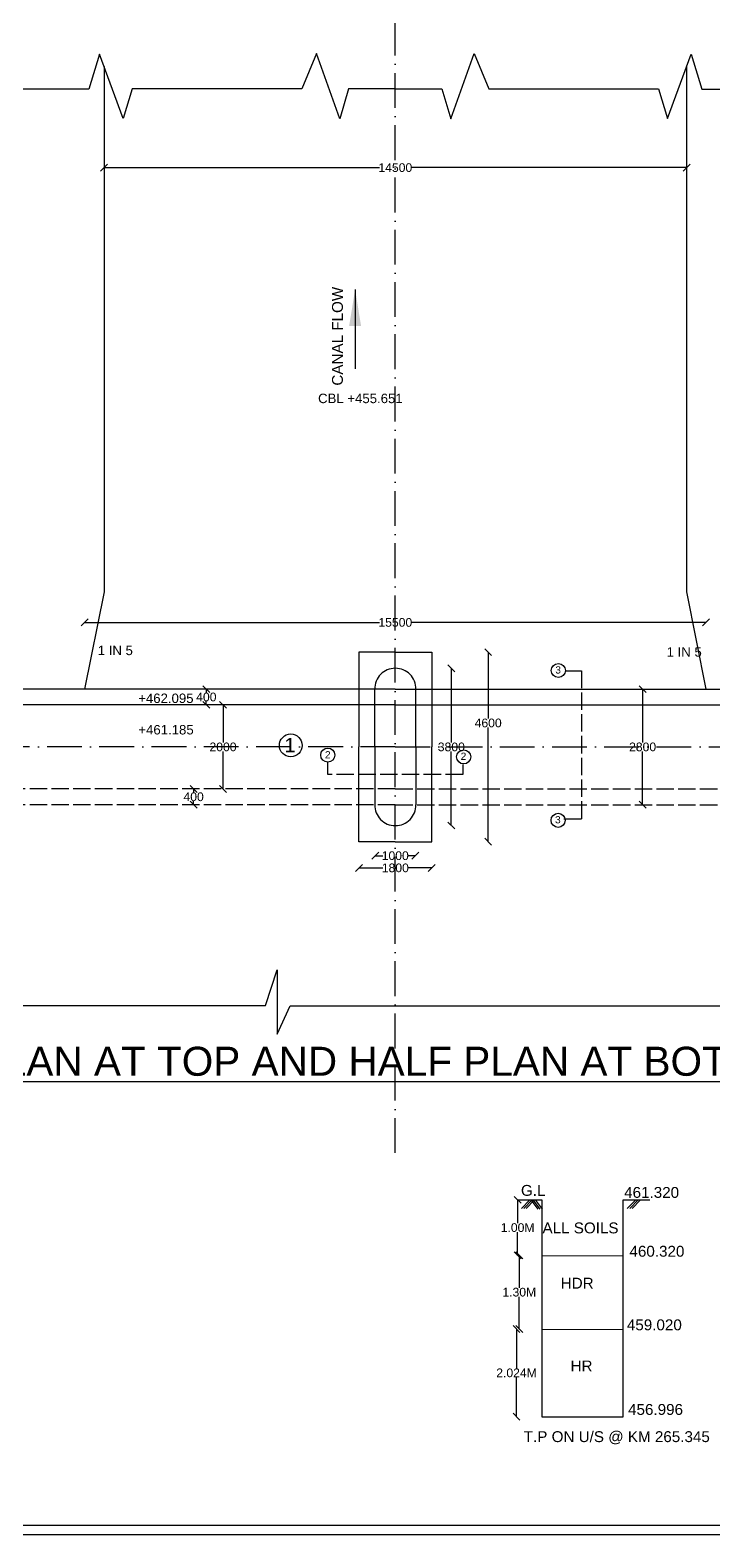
# Model space of a CAD drawing. Header units: millimetres. Extents: x 5124 to 6568637, y 2311 to 91879094.
# Drawn here: x 3433091 to 3442503, y 45928908 to 45949645 of the extents above; entities that cross this region are included whole.
import ezdxf

# ---------------------------------------------------------------- set-up
doc = ezdxf.new("R2010")
doc.units = ezdxf.units.MM
doc.header["$MEASUREMENT"] = 0
doc.linetypes.add('ACAD_ISO02W100', pattern=[15, 12, -3])
doc.linetypes.add('ACAD_ISO10W100', pattern=[18, 12, -3, 0, -3])
doc.layers.add('DRAWING', color=7, linetype='Continuous')
doc.layers.add('TEXT', color=7, linetype='Continuous')
doc.styles.get("Standard").update_dxf_attribs({"font": 'arial.ttf', "height": 120})
doc.dimstyles.get("Standard").update_dxf_attribs({"dimtxt": 200, "dimasz": 110, "dimexe": 0.18, "dimexo": 0.0625, "dimgap": 0.09, "dimtad": 0, "dimtih": 1, "dimtoh": 1, "dimdec": 0, "dimzin": 0, "dimdsep": 46, "dimtxsty": 'Standard', "dimblk": 'OBLIQUE', "dimcen": 0.09, "dimse1": 1, "dimse2": 1, "dimadec": 0, "dimazin": 0, "dimtfac": 1, "dimtdec": 0, "dimtofl": 0, "dimtmove": 0, "dimatfit": 3, "dimfxl": 1, "dimtolj": 1, "dimtzin": 0, "dimarcsym": 0})

# ---------------------------------------------------------------- blocks, each defined once
blk = doc.blocks.new('_Oblique')
at = {"color": 0, "linetype": 'ByBlock', "lineweight": -2}
blk.add_line((-0.5, -0.5), (0.5, 0.5), dxfattribs=at)
blk = doc.blocks.new('*D42')
at = {"layer": 'Defpoints', "color": 0}
for p in [(3439811, 45933525), (3440145, 45933525), (3440145, 45932759)]:
    blk.add_point(p, dxfattribs=at)
at = {"layer": 'TEXT', "color": 0, "lineweight": -2}
for p, q in [((3439811, 45933525), (3439811, 45933204)), ((3439811, 45932759), (3439811, 45933081))]:
    blk.add_line(p, q, dxfattribs=at)
at = {"layer": 'TEXT', "color": 0, "lineweight": -2, "xscale": 95, "yscale": 95, "zscale": 95}
for p, rotation in [((3439811, 45933525), 90), ((3439811, 45932759), 270)]:
    blk.add_blockref('_Oblique', p, dxfattribs=dict(at, rotation=rotation))
at = {"layer": 'TEXT', "color": 0, "insert": (3439811, 45933142), "char_height": 120, "attachment_point": 5}
blk.add_mtext('\\A1;1.00M', dxfattribs=at)
blk = doc.blocks.new('*D43')
at = {"layer": 'Defpoints', "color": 0}
for p in [(3440145, 45932759), (3439834, 45931744), (3440145, 45931744)]:
    blk.add_point(p, dxfattribs=at)
at = {"layer": 'TEXT', "color": 0, "lineweight": -2}
for p, q in [((3439834, 45932759), (3439834, 45932313)), ((3439834, 45931744), (3439834, 45932190))]:
    blk.add_line(p, q, dxfattribs=at)
at = {"layer": 'TEXT', "color": 0, "lineweight": -2, "xscale": 95, "yscale": 95, "zscale": 95}
for p, rotation in [((3439834, 45932759), 90), ((3439834, 45931744), 270)]:
    blk.add_blockref('_Oblique', p, dxfattribs=dict(at, rotation=rotation))
at = {"layer": 'TEXT', "color": 0, "insert": (3439834, 45932252), "char_height": 120, "attachment_point": 5}
blk.add_mtext('\\A1;1.30M', dxfattribs=at)
blk = doc.blocks.new('*D44')
at = {"layer": 'Defpoints', "color": 0}
for p in [(3440145, 45931744), (3439796, 45930536), (3440145, 45930536)]:
    blk.add_point(p, dxfattribs=at)
at = {"layer": 'TEXT', "color": 0, "lineweight": -2}
for p, q in [((3439796, 45931744), (3439796, 45931202)), ((3439796, 45930536), (3439796, 45931079))]:
    blk.add_line(p, q, dxfattribs=at)
at = {"layer": 'TEXT', "color": 0, "lineweight": -2, "xscale": 95, "yscale": 95, "zscale": 95}
for p, rotation in [((3439796, 45931744), 90), ((3439796, 45930536), 270)]:
    blk.add_blockref('_Oblique', p, dxfattribs=dict(at, rotation=rotation))
at = {"layer": 'TEXT', "color": 0, "insert": (3439796, 45931140), "char_height": 120, "attachment_point": 5}
blk.add_mtext('\\A1;2.024M', dxfattribs=at)
blk = doc.blocks.new('*D120')
at = {"layer": 'Defpoints', "color": 0}
for p in [(3435520, 45940562), (3435520, 45940346), (3435520, 45940346)]:
    blk.add_point(p, dxfattribs=at)
at = {"layer": 'TEXT', "color": 0, "lineweight": -2}
for p, q in [((3435520, 45940562), (3435520, 45940515)), ((3435520, 45940346), (3435520, 45940393))]:
    blk.add_line(p, q, dxfattribs=at)
at = {"layer": 'TEXT', "color": 0, "lineweight": -2, "xscale": 95, "yscale": 95, "zscale": 95}
for p, rotation in [((3435520, 45940562), 90), ((3435520, 45940346), 270)]:
    blk.add_blockref('_Oblique', p, dxfattribs=dict(at, rotation=rotation))
at = {"layer": 'TEXT', "color": 0, "insert": (3435520, 45940454), "char_height": 120, "attachment_point": 5}
blk.add_mtext('\\A1;400', dxfattribs=at)
blk = doc.blocks.new('*D121')
at = {"layer": 'Defpoints', "color": 0}
for p in [(3435642, 45940346), (3435642, 45939188), (3435750, 45939188)]:
    blk.add_point(p, dxfattribs=at)
at = {"layer": 'TEXT', "color": 0, "lineweight": -2}
for p, q in [((3435750, 45940346), (3435750, 45939828)), ((3435750, 45939188), (3435750, 45939705))]:
    blk.add_line(p, q, dxfattribs=at)
at = {"layer": 'TEXT', "color": 0, "lineweight": -2, "xscale": 95, "yscale": 95, "zscale": 95}
for p, rotation in [((3435750, 45940346), 90), ((3435750, 45939188), 270)]:
    blk.add_blockref('_Oblique', p, dxfattribs=dict(at, rotation=rotation))
at = {"layer": 'TEXT', "color": 0, "insert": (3435750, 45939766), "char_height": 120, "attachment_point": 5}
blk.add_mtext('\\A1;2000', dxfattribs=at)
blk = doc.blocks.new('*D122')
at = {"layer": 'Defpoints', "color": 0}
for p in [(3435345, 45939188), (3435345, 45938970), (3435345, 45938970)]:
    blk.add_point(p, dxfattribs=at)
at = {"layer": 'TEXT', "color": 0, "lineweight": -2}
for p, q in [((3435345, 45939188), (3435345, 45939140)), ((3435345, 45938970), (3435345, 45939018))]:
    blk.add_line(p, q, dxfattribs=at)
at = {"layer": 'TEXT', "color": 0, "lineweight": -2, "xscale": 95, "yscale": 95, "zscale": 95}
for p, rotation in [((3435345, 45939188), 90), ((3435345, 45938970), 270)]:
    blk.add_blockref('_Oblique', p, dxfattribs=dict(at, rotation=rotation))
at = {"layer": 'TEXT', "color": 0, "insert": (3435345, 45939079), "char_height": 120, "attachment_point": 5}
blk.add_mtext('\\A1;400', dxfattribs=at)
blk = doc.blocks.new('*D123')
at = {"layer": 'Defpoints', "color": 0}
for p in [(3442408, 45941482), (3433842, 45940562), (3442408, 45940562)]:
    blk.add_point(p, dxfattribs=at)
at = {"layer": 'TEXT', "color": 0, "lineweight": -2}
for p, q in [((3433842, 45941482), (3437905, 45941482)), ((3442408, 45941482), (3438345, 45941482))]:
    blk.add_line(p, q, dxfattribs=at)
at = {"layer": 'TEXT', "color": 0, "lineweight": -2, "xscale": 95, "yscale": 95, "zscale": 95, "rotation": 180}
blk.add_blockref('_Oblique', (3433842, 45941482), dxfattribs=at)
at = {"layer": 'TEXT', "color": 0, "lineweight": -2, "xscale": 95, "yscale": 95, "zscale": 95}
blk.add_blockref('_Oblique', (3442408, 45941482), dxfattribs=at)
at = {"layer": 'TEXT', "color": 0, "insert": (3438125, 45941482), "char_height": 120, "attachment_point": 5}
blk.add_mtext('\\A1;15500', dxfattribs=at)
blk = doc.blocks.new('*D124')
at = {"layer": 'Defpoints', "color": 0}
for p in [(3438120, 45940850), (3438120, 45938683), (3438897, 45938683)]:
    blk.add_point(p, dxfattribs=at)
at = {"layer": 'TEXT', "color": 0, "lineweight": -2}
for p, q in [((3438897, 45940850), (3438897, 45939828)), ((3438897, 45938683), (3438897, 45939705))]:
    blk.add_line(p, q, dxfattribs=at)
at = {"layer": 'TEXT', "color": 0, "lineweight": -2, "xscale": 95, "yscale": 95, "zscale": 95}
for p, rotation in [((3438897, 45940850), 90), ((3438897, 45938683), 270)]:
    blk.add_blockref('_Oblique', p, dxfattribs=dict(at, rotation=rotation))
at = {"layer": 'TEXT', "color": 0, "insert": (3438897, 45939766), "char_height": 120, "attachment_point": 5}
blk.add_mtext('\\A1;3800', dxfattribs=at)
blk = doc.blocks.new('*D125')
at = {"layer": 'Defpoints', "color": 0}
for p in [(3438627, 45941072), (3438627, 45938460), (3439405, 45938460)]:
    blk.add_point(p, dxfattribs=at)
at = {"layer": 'TEXT', "color": 0, "lineweight": -2}
for p, q in [((3439405, 45941072), (3439405, 45940157)), ((3439405, 45938460), (3439405, 45940035))]:
    blk.add_line(p, q, dxfattribs=at)
at = {"layer": 'TEXT', "color": 0, "lineweight": -2, "xscale": 95, "yscale": 95, "zscale": 95}
for p, rotation in [((3439405, 45941072), 90), ((3439405, 45938460), 270)]:
    blk.add_blockref('_Oblique', p, dxfattribs=dict(at, rotation=rotation))
at = {"layer": 'TEXT', "color": 0, "insert": (3439405, 45940096), "char_height": 120, "attachment_point": 5}
blk.add_mtext('\\A1;4600', dxfattribs=at)
blk = doc.blocks.new('*D126')
at = {"layer": 'Defpoints', "color": 0}
for p in [(3441567, 45940562), (3441534, 45938970), (3441567, 45938970)]:
    blk.add_point(p, dxfattribs=at)
at = {"layer": 'TEXT', "color": 0, "lineweight": -2}
for p, q in [((3441534, 45940562), (3441534, 45939828)), ((3441534, 45938970), (3441534, 45939705))]:
    blk.add_line(p, q, dxfattribs=at)
at = {"layer": 'TEXT', "color": 0, "lineweight": -2, "xscale": 95, "yscale": 95, "zscale": 95}
for p, rotation in [((3441534, 45940562), 90), ((3441534, 45938970), 270)]:
    blk.add_blockref('_Oblique', p, dxfattribs=dict(at, rotation=rotation))
at = {"layer": 'TEXT', "color": 0, "insert": (3441534, 45939766), "char_height": 120, "attachment_point": 5}
blk.add_mtext('\\A1;2800', dxfattribs=at)
blk = doc.blocks.new('*D127')
at = {"layer": 'Defpoints', "color": 0}
for p in [(3437849, 45938899), (3438400, 45938895), (3438400, 45938267)]:
    blk.add_point(p, dxfattribs=at)
at = {"layer": 'TEXT', "color": 0, "lineweight": -2}
for p, q in [((3437849, 45938267), (3437951, 45938267)), ((3438400, 45938267), (3438298, 45938267))]:
    blk.add_line(p, q, dxfattribs=at)
at = {"layer": 'TEXT', "color": 0, "lineweight": -2, "xscale": 95, "yscale": 95, "zscale": 95, "rotation": 180}
blk.add_blockref('_Oblique', (3437849, 45938267), dxfattribs=at)
at = {"layer": 'TEXT', "color": 0, "lineweight": -2, "xscale": 95, "yscale": 95, "zscale": 95}
blk.add_blockref('_Oblique', (3438400, 45938267), dxfattribs=at)
at = {"layer": 'TEXT', "color": 0, "insert": (3438124, 45938267), "char_height": 120, "attachment_point": 5}
blk.add_mtext('\\A1;1000', dxfattribs=at)
blk = doc.blocks.new('*D128')
at = {"layer": 'Defpoints', "color": 0}
for p in [(3437623, 45938460), (3438627, 45938460), (3438627, 45938099)]:
    blk.add_point(p, dxfattribs=at)
at = {"layer": 'TEXT', "color": 0, "lineweight": -2}
for p, q in [((3437623, 45938099), (3437952, 45938099)), ((3438627, 45938099), (3438298, 45938099))]:
    blk.add_line(p, q, dxfattribs=at)
at = {"layer": 'TEXT', "color": 0, "lineweight": -2, "xscale": 95, "yscale": 95, "zscale": 95, "rotation": 180}
blk.add_blockref('_Oblique', (3437623, 45938099), dxfattribs=at)
at = {"layer": 'TEXT', "color": 0, "lineweight": -2, "xscale": 95, "yscale": 95, "zscale": 95}
blk.add_blockref('_Oblique', (3438627, 45938099), dxfattribs=at)
at = {"layer": 'TEXT', "color": 0, "insert": (3438125, 45938099), "char_height": 120, "attachment_point": 5}
blk.add_mtext('\\A1;1800', dxfattribs=at)
blk = doc.blocks.new('*D159')
at = {"layer": 'Defpoints', "color": 0}
for p in [(3434110, 45947754), (3442140, 45947754), (3442140, 45947749)]:
    blk.add_point(p, dxfattribs=at)
at = {"layer": 'TEXT', "color": 0, "lineweight": -2}
for p, q in [((3434110, 45947749), (3437905, 45947749)), ((3442140, 45947749), (3438345, 45947749))]:
    blk.add_line(p, q, dxfattribs=at)
at = {"layer": 'TEXT', "color": 0, "lineweight": -2, "xscale": 95, "yscale": 95, "zscale": 95, "rotation": 180}
blk.add_blockref('_Oblique', (3434110, 45947749), dxfattribs=at)
at = {"layer": 'TEXT', "color": 0, "lineweight": -2, "xscale": 95, "yscale": 95, "zscale": 95}
blk.add_blockref('_Oblique', (3442140, 45947749), dxfattribs=at)
at = {"layer": 'TEXT', "color": 0, "insert": (3438125, 45947749), "char_height": 120, "attachment_point": 5}
blk.add_mtext('\\A1;14500', dxfattribs=at)

msp = doc.modelspace()

# ---------------------------------------------------------------- linework, layer by layer
at = {"layer": 'DRAWING'}
for points in [[(3419340.5, 45961234), (3464821.5, 45961234), (3464821.5, 45928907.5), (3419340.5, 45928907.5)], [(3419468.6, 45961105.9), (3464693.4, 45961105.9), (3464693.4, 45929035.6), (3419468.6, 45929035.6)]]:
    msp.add_lwpolyline(points, close=True, dxfattribs=at)
at = {"layer": 'DRAWING', "linetype": 'ACAD_ISO10W100', "ltscale": 40}
for points in [[(3438125, 45934171.5), (3438125, 45958770.5)], [(3438125, 45934171.5), (3438125, 45958770.5)], [(3438125, 45939766.5), (3420144, 45939766.5), (3420144, 45940548.5)], [(3438125, 45939766.5), (3455168.5, 45939766.5)]]:
    msp.add_lwpolyline(points, dxfattribs=at)
at = {"layer": 'DRAWING'}
for points in [[(3438125, 45948836.5), (3437482, 45948836.5), (3437359.5, 45948420), (3437040, 45949321.5), (3436836, 45948836.5), (3434495.5, 45948836.5), (3434373, 45948427), (3434048.5, 45949313.5), (3433901, 45948833), (3430839, 45948833), (3430699.5, 45948429.5), (3430388.5, 45949307.5), (3430231.5, 45948829), (3424472.5, 45948829), (3424354.5, 45948417.5), (3423903, 45949308.5), (3423743.5, 45948826.5), (3420499, 45948826.5), (3420499, 45939766.5)], [(3438125, 45948836.5), (3438768, 45948836.5), (3438890.5, 45948420), (3439210, 45949321.5), (3439414, 45948836.5), (3441754.5, 45948836.5), (3441877, 45948427), (3442201.5, 45949313.5), (3442349, 45948833), (3445411, 45948833), (3445550.5, 45948429.5), (3445861.5, 45949307.5), (3446018.5, 45948829), (3451777.5, 45948829), (3451895.5, 45948417.5), (3452347, 45949308.5), (3452506.5, 45948826.5), (3454837, 45948826.5), (3454874, 45936227.5)], [(3434110.4, 45949144.3), (3434110.4, 45941905.5), (3433842.5, 45940562.5)], [(3442139.6, 45949144.3), (3442139.6, 45941905.5), (3442407.5, 45940562.5)], [(3438125, 45941072.5), (3437623, 45941072.5), (3437623, 45939766.5)], [(3438125, 45941072.5), (3438627, 45941072.5), (3438627, 45939766.5)], [(3438125, 45940562.5), (3429775.5, 45940562.5)], [(3437842.5, 45939766.5), (3437842.5, 45940562.5)], [(3438125, 45940562.5), (3446474.5, 45940562.5)], [(3438407.5, 45939766.5), (3438407.5, 45940562.5)], [(3438125, 45940345.5), (3420499, 45940345.5)], [(3438125, 45940345.5), (3447665, 45940345.5)], [(3420499, 45939766.5), (3420499, 45936209.5), (3427672, 45936209.5), (3427801.5, 45936593.5), (3428070.5, 45935866), (3428162.5, 45936203.5), (3436334, 45936203.5), (3436495.5, 45936695.5), (3436495.5, 45935806.5), (3436677.5, 45936200), (3438125, 45936200)], [(3438125, 45938460.5), (3437623, 45938460.5), (3437623, 45939766.5)], [(3437842.5, 45939766.5), (3437842.5, 45938970.5)], [(3438125, 45938460.5), (3438627, 45938460.5), (3438627, 45939766.5)], [(3438407.5, 45939766.5), (3438407.5, 45938970.5)], [(3438125, 45936200), (3446389, 45936200), (3446389, 45936697), (3446854, 45935817), (3446854, 45936232.5), (3454874, 45936227.5)]]:
    msp.add_lwpolyline(points, dxfattribs=at)
at = {"layer": 'DRAWING', "linetype": 'ACAD_ISO02W100', "ltscale": 20}
for points in [[(3440475.5, 45940817), (3440689.5, 45940817), (3440689.5, 45938772), (3440448, 45938772)], [(3439055.5, 45939526), (3439055.5, 45939387.5), (3437196, 45939387.5), (3437196, 45939551)], [(3438125, 45939187.5), (3420499, 45939187.5)], [(3438125, 45939187.5), (3447665, 45939187.5)], [(3438125, 45938970.5), (3429775.5, 45938970.5)], [(3438125, 45938970.5), (3446474.5, 45938970.5)]]:
    msp.add_lwpolyline(points, dxfattribs=at)
at = {"layer": 'DRAWING'}
msp.add_circle((3436683.5, 45939787.5), 157, dxfattribs=at)
for centre, start, end in [((3438119.8, 45940572.1), 88.92014, 181.9853), ((3438130.2, 45940572.1), 358.0147, 91.07986), ((3438119.8, 45938960.9), 178.0147, 271.07986), ((3438130.2, 45938960.9), 268.92014, 1.9853)]:
    msp.add_arc(centre, 277.4, start, end, dxfattribs=at)
at = {"layer": 'TEXT'}
for points in [[(3439811.5, 45933525.4), (3440145, 45933525.4), (3440145, 45930536.4), (3441266.5, 45930536.4), (3441266.5, 45933525.4), (3441634, 45933525.4)], [(3439978.2, 45933525.4), (3439862.5, 45933404.4)], [(3440013, 45933525.4), (3439897.2, 45933404.4)], [(3440044, 45933525.4), (3439928.2, 45933404.4)], [(3439992.5, 45933525.4), (3440089, 45933397.4)], [(3440023, 45933525.4), (3440119.5, 45933397.4)], [(3440055, 45933525.4), (3440151.5, 45933397.4)], [(3441438.8, 45933525.4), (3441323, 45933404.4)], [(3441473.5, 45933525.4), (3441357.8, 45933404.4)], [(3441504.5, 45933525.4), (3441388.8, 45933404.4)], [(3440145, 45932759.4), (3441266.5, 45932755.4)], [(3440145, 45931743.9), (3441266.5, 45931739.9)]]:
    msp.add_lwpolyline(points, dxfattribs=at)
for centre in [(3440372.5, 45940819.5), (3437194, 45939654.5), (3439067.5, 45939629.5), (3440369, 45938755)]:
    msp.add_circle(centre, 97, dxfattribs=at)

# ---------------------------------------------------------------- texts
at = {"layer": 'DRAWING'}
msp.add_text('CANAL FLOW', height=150, rotation=90, dxfattribs=at).set_placement((3437402.5, 45944745))
for s, height, p in [('CBL +455.651', 130, (3437060.3, 45944504.1)), ('1 IN 5', 130, (3434023.3, 45941031.6)), ('1 IN 5', 130, (3441865, 45941010.2)), ('3', 100, (3440330.6, 45940777.7)), ('  +462.095', 130, (3434480.4, 45940371.7)), (' +461.185', 130, (3434532.9, 45939938.2)), ('2', 100, (3437154.8, 45939607.6)), ('2', 100, (3439025.6, 45939587.7)), ('3', 100, (3440327.1, 45938713.2))]:
    msp.add_text(s, height=height, dxfattribs=at).set_placement(p)
at = {"layer": 'TEXT'}
for s, height, p in [('1', 200, (3436596.1, 45939691)), ('%%UHALF PLAN AT TOP AND HALF PLAN AT BOTTOM', 400, (3430772.3, 45935234.8)), ('G.L', 150, (3439856.8, 45933580.1)), ('461.320', 150, (3441279.5, 45933551.9)), ('ALL SOILS', 150, (3440154, 45933062.9)), ('460.320', 150, (3441352.6, 45932741.3)), ('HDR', 150, (3440405.1, 45932301.4)), ('459.020', 150, (3441317.1, 45931727.3)), ('HR', 150, (3440540.3, 45931160.8)), ('456.996', 150, (3441333.6, 45930561.3)), ('T.P ON U/S @ KM 265.345', 150, (3439895.8, 45930186.6))]:
    msp.add_text(s, height=height, dxfattribs=at).set_placement(p)

# ---------------------------------------------------------------- dimensions: what is measured, and where the dimension line sits
for base, p1, p2, text, picture, middle in [((3442139.6, 45947749), (3434110.4, 45947754.5), (3442139.6, 45947754.5), '14500', '*D159', (3438125, 45947749)), ((3442407.5, 45941482.5), (3433842.5, 45940562.5), (3442407.5, 45940562.5), '15500', '*D123', (3438125, 45941482.5)), ((3438399.7, 45938267), (3437849.2, 45938899.5), (3438399.7, 45938894.7), '1000', '*D127', (3438124.4, 45938267)), ((3438627, 45938099), (3437623, 45938460.5), (3438627, 45938460.5), '1800', '*D128', (3438125, 45938099))]:
    dim = msp.add_linear_dim(base=base, p1=p1, p2=p2, text=text, dimstyle='Standard', override={"dimasz": 95, "dimarcsym": 1}, dxfattribs=at)
    dim.commit()
    dim.dimension.update_dxf_attribs({"geometry": picture, "text_midpoint": middle})
dim = msp.add_linear_dim(base=(3439405, 45938460.5), p1=(3438627, 45941072.5), p2=(3438627, 45938460.5), angle=90, text='4600', dimstyle='Standard', override={"dimasz": 95, "dimarcsym": 1}, dxfattribs=at)
dim.commit()
dim.dimension.update_dxf_attribs({"geometry": '*D125', "text_midpoint": (3439405, 45940096), "dimtype": 160})
for base, p1, p2, text, picture, middle in [((3438897.5, 45938683.5), (3438119.8, 45940849.5), (3438119.8, 45938683.5), '3800', '*D124', (3438897.5, 45939766.5)), ((3435520, 45940345.5), (3435520, 45940562.5), (3435520, 45940345.5), '400', '*D120', (3435520, 45940454)), ((3441534.5, 45938970.5), (3441567, 45940562.5), (3441567, 45938970.5), '2800', '*D126', (3441534.5, 45939766.5)), ((3435750, 45939187.5), (3435642.5, 45940345.5), (3435642.5, 45939187.5), '2000', '*D121', (3435750, 45939766.5)), ((3435345.5, 45938970.5), (3435345.5, 45939187.5), (3435345.5, 45938970.5), '400', '*D122', (3435345.5, 45939079)), ((3439811.5, 45933525.4), (3440145, 45932759.4), (3440145, 45933525.4), '1.00M', '*D42', (3439811.5, 45933142.4)), ((3439834.5, 45931743.9), (3440145, 45932759.4), (3440145, 45931743.9), '1.30M', '*D43', (3439834.5, 45932251.7)), ((3439796, 45930536.4), (3440145, 45931743.9), (3440145, 45930536.4), '2.024M', '*D44', (3439796, 45931140.2))]:
    dim = msp.add_linear_dim(base=base, p1=p1, p2=p2, angle=90, text=text, dimstyle='Standard', override={"dimasz": 95, "dimarcsym": 1}, dxfattribs=at)
    dim.commit()
    dim.dimension.update_dxf_attribs({"geometry": picture, "text_midpoint": middle})

# ---------------------------------------------------------------- leaders
at = {"layer": 'DRAWING'}
msp.add_leader([(3437571, 45946069), (3437571, 45944974.5)], dimstyle='Standard', override={"dimasz": 500, "dimgap": 0.09, "dimtad": 0, "dimarcsym": 1}, dxfattribs=at)

doc.saveas('drawing.dxf')
